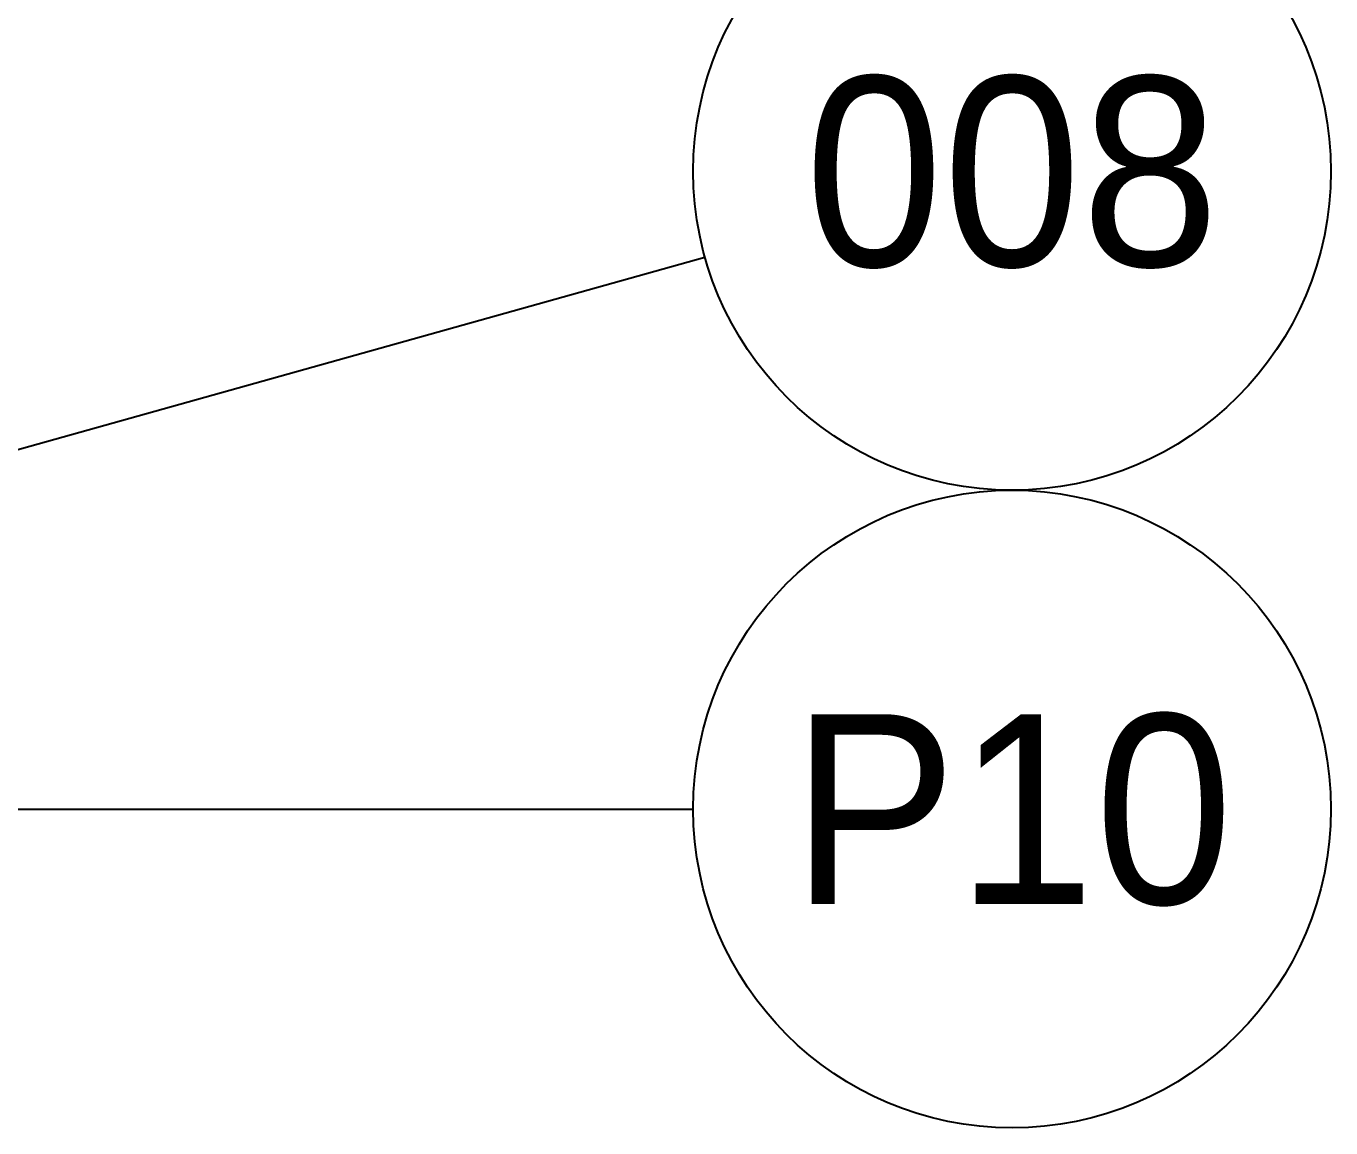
# Model space of a CAD drawing. Header units: inches. Extents: x 0 to 23821, y 0 to 11279.
# Drawn here: x 15846.3 to 15953.7, y 4731.2 to 4822 of the extents above; entities that cross this region are included whole.
import ezdxf
from ezdxf.enums import TextEntityAlignment as Align

# ---------------------------------------------------------------- set-up
doc = ezdxf.new("R2010")
doc.units = ezdxf.units.IN
doc.header["$LTSCALE"] = 10
doc.header["$MEASUREMENT"] = 0
doc.layers.add('D', color=3, linetype='Continuous')
doc.layers.add('V', color=1, linetype='Continuous')
doc.styles.add('SCI', font='')
doc.styles.get('SCI').set_extended_font_data('Gulim')

msp = doc.modelspace()

# ---------------------------------------------------------------- linework, layer by layer
at = {"layer": 'D'}
msp.add_line((15766.34053982, 4764.95453422), (15902.19113323, 4802.92379135), dxfattribs=at)
msp.add_circle((15927.47226553, 4809.98968476), 26.25, dxfattribs=at)
at = {"layer": 'V'}
msp.add_line((15759.30974702, 4757.48968476), (15901.22226553, 4757.48968476), dxfattribs=at)
msp.add_circle((15927.47226553, 4757.48968476), 26.25, dxfattribs=at)

# ---------------------------------------------------------------- texts
at = {"color": 7, "style": 'SCI'}
for s, p in [('008', (15927.47226553, 4809.98968476)), ('P10', (15927.47226553, 4757.48968476))]:
    msp.add_text(s, height=15.625, dxfattribs=at).set_placement(p, align=Align.MIDDLE_CENTER)

doc.saveas('drawing.dxf')
